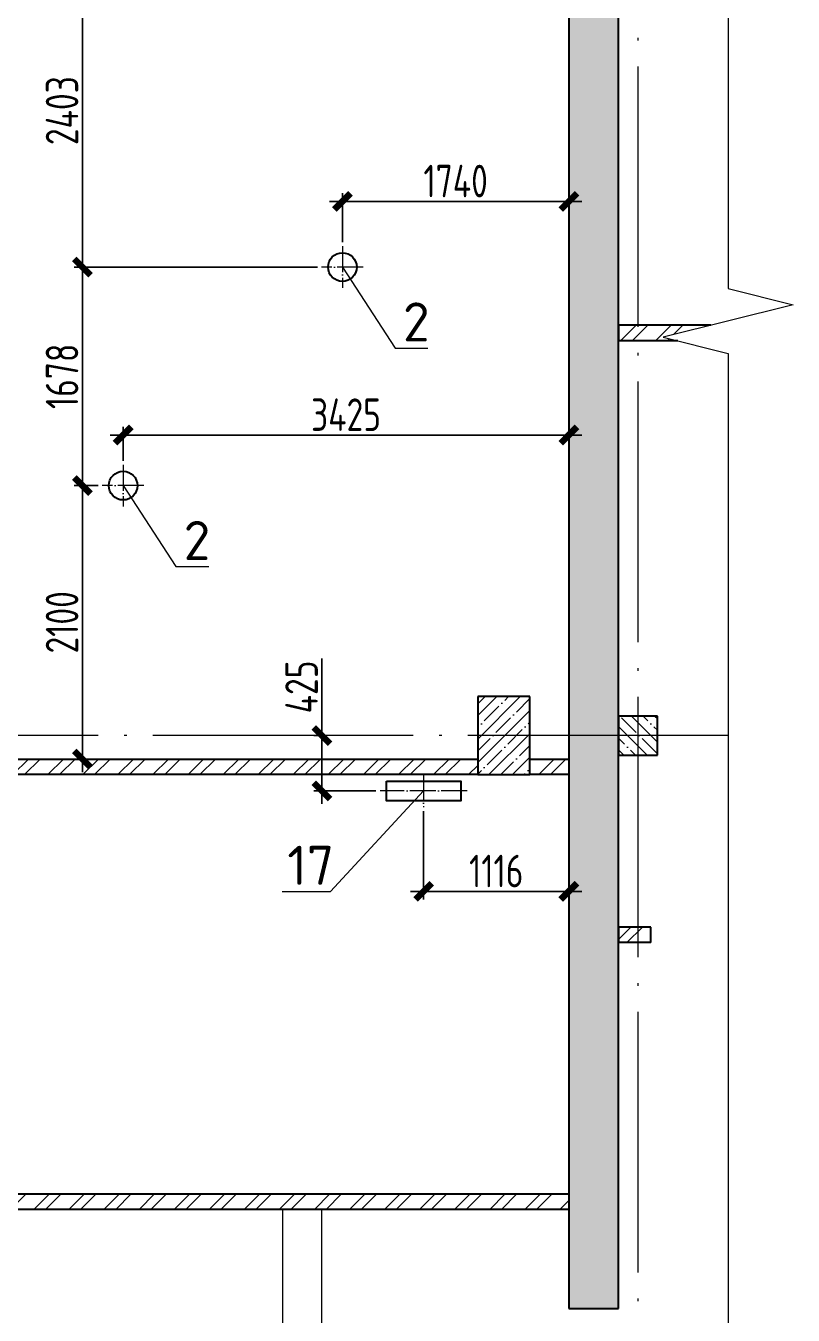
# Model space of a CAD drawing. Extents: x -965262 to 1142518, y -357520 to 71675.
# Drawn here: x 434164 to 440061, y -223052 to -213151 of the extents above; entities that cross this region are included whole.
import ezdxf

# ---------------------------------------------------------------- set-up
doc = ezdxf.new("R2010")
doc.units = 0
doc.header["$LTSCALE"] = 10
doc.linetypes.add('DOTE', pattern=[2.42, 2, -0.2, 0.02, -0.2])
doc.layers.get('0').update_dxf_attribs({"linetype": 'CONTINUOUS', "lineweight": 30})
doc.layers.get('Defpoints').update_dxf_attribs({"linetype": 'CONTINUOUS'})
doc.layers.add('DOTE', color=7, linetype='DOTE', lineweight=9)
doc.styles.add('GOST 2.304', font='isocpeur.ttf', dxfattribs={"width": 0.75, "height": 250})
doc.styles.get("Standard").update_dxf_attribs({"font": 'isocpeur.ttf', "height": 300})
doc.dimstyles.new('SPDS', dxfattribs={"dimscale": 50, "dimtxt": 2.5, "dimasz": 2.5, "dimexe": 1.25, "dimexo": 0.625, "dimtad": 1, "dimdec": 0, "dimrnd": 0.001, "dimtxsty": 'GOST 2.304', "dimblk": 'ARCHTICK', "dimblk1": 'ARCHTICK', "dimblk2": 'ARCHTICK', "dimcen": 2.5, "dimdle": 2, "dimadec": 0, "dimazin": 2, "dimtfac": 0.75, "dimtdec": 4, "dimtmove": 1, "dimatfit": 3, "dimfxl": 1, "dimtolj": 1, "dimarcsym": 0})

# ---------------------------------------------------------------- blocks, each defined once
blk = doc.blocks.new('_ArchTick')
at = {"color": 0, "linetype": 'ByBlock', "lineweight": 0, "const_width": 0.4}
blk.add_lwpolyline([(-0.5, -0.5), (0.5, 0.5)], dxfattribs=at)
blk = doc.blocks.new('*D1967')
at = {"color": 0, "lineweight": -2, "ltscale": 100, "transparency": 16777216}
for p, q in [((437221.2, -219182.1), (437221.2, -219859.7)), ((438337.2, -219766), (438337.2, -219734.7)), ((437121.2, -219797.2), (438437.2, -219797.2))]:
    blk.add_line(p, q, dxfattribs=at)
at = {"layer": 'Defpoints', "color": 0, "lineweight": 15, "ltscale": 100, "transparency": 16777216}
for p in [(437221.2, -219150.9), (438337.2, -219797.2), (438337.2, -219797.2)]:
    blk.add_point(p, dxfattribs=at)
at = {"color": 0, "lineweight": -2, "ltscale": 100, "transparency": 16777216, "xscale": 125, "yscale": 125, "zscale": 125, "rotation": 180}
blk.add_blockref('_ArchTick', (437221.2, -219797.2), dxfattribs=at)
at = {"color": 0, "lineweight": -2, "ltscale": 100, "transparency": 16777216, "xscale": 125, "yscale": 125, "zscale": 125}
blk.add_blockref('_ArchTick', (438337.2, -219797.2), dxfattribs=at)
at = {"color": 0, "lineweight": 15, "ltscale": 100, "transparency": 16777216, "insert": (437779.2, -219641), "char_height": 250, "attachment_point": 5, "style": 'GOST 2.304', "bg_fill": 3, "box_fill_scale": 1.1, "bg_fill_color": 256, "bg_fill_true_color": 13158600, "bg_fill_transparency": 0}
blk.add_mtext('\\A1;1116', dxfattribs=at)
blk = doc.blocks.new('*D1968')
at = {"color": 0, "lineweight": -2, "ltscale": 100, "transparency": 16777216}
for p, q in [((436439.4, -218008.9), (436439.4, -218600.9)), ((436439.4, -219125.9), (436439.4, -218500.9)), ((436408.2, -218600.9), (436376.9, -218600.9)), ((436855, -219025.9), (436376.9, -219025.9))]:
    blk.add_line(p, q, dxfattribs=at)
at = {"layer": 'Defpoints', "color": 0, "lineweight": 15, "ltscale": 100, "transparency": 16777216}
for p in [(436439.4, -218600.9), (436439.4, -218600.9), (436886.2, -219025.9)]:
    blk.add_point(p, dxfattribs=at)
at = {"color": 0, "lineweight": -2, "ltscale": 100, "transparency": 16777216, "xscale": 125, "yscale": 125, "zscale": 125}
for p, rotation in [((436439.4, -218600.9), 90), ((436439.4, -219025.9), 270)]:
    blk.add_blockref('_ArchTick', p, dxfattribs=dict(at, rotation=rotation))
at = {"color": 0, "lineweight": 15, "ltscale": 100, "transparency": 16777216, "insert": (436283.2, -218227.6), "char_height": 250, "attachment_point": 5, "rotation": 90, "style": 'GOST 2.304', "bg_fill": 3, "box_fill_scale": 1.1, "bg_fill_color": 256, "bg_fill_true_color": 13158600, "bg_fill_transparency": 0}
blk.add_mtext('\\A1;425', dxfattribs=at)
blk = doc.blocks.new('*D1970')
at = {"color": 0, "lineweight": -2, "ltscale": 100, "transparency": 16777216}
for p, q in [((436597.2, -214812.6), (436597.2, -214436.8)), ((438337.2, -214468.1), (438337.2, -214436.8)), ((436497.2, -214499.3), (438437.2, -214499.3))]:
    blk.add_line(p, q, dxfattribs=at)
at = {"layer": 'Defpoints', "color": 0, "lineweight": 15, "ltscale": 100, "transparency": 16777216}
for p in [(438337.2, -214499.3), (438337.2, -214499.3), (436597.2, -214843.9)]:
    blk.add_point(p, dxfattribs=at)
at = {"color": 0, "lineweight": -2, "ltscale": 100, "transparency": 16777216, "xscale": 125, "yscale": 125, "zscale": 125, "rotation": 180}
blk.add_blockref('_ArchTick', (436597.2, -214499.3), dxfattribs=at)
at = {"color": 0, "lineweight": -2, "ltscale": 100, "transparency": 16777216, "xscale": 125, "yscale": 125, "zscale": 125}
blk.add_blockref('_ArchTick', (438337.2, -214499.3), dxfattribs=at)
at = {"color": 0, "lineweight": 15, "ltscale": 100, "transparency": 16777216, "insert": (437467.2, -214343.1), "char_height": 250, "attachment_point": 5, "style": 'GOST 2.304', "bg_fill": 3, "box_fill_scale": 1.1, "bg_fill_color": 256, "bg_fill_true_color": 13158600, "bg_fill_transparency": 0}
blk.add_mtext('\\A1;1740', dxfattribs=at)
blk = doc.blocks.new('*D1972')
at = {"color": 0, "lineweight": -2, "ltscale": 100, "transparency": 16777216}
for p, q in [((434812.2, -216293.4), (438437.2, -216293.4)), ((434912.2, -216490.6), (434912.2, -216230.9)), ((438337.2, -216262.2), (438337.2, -216230.9))]:
    blk.add_line(p, q, dxfattribs=at)
at = {"layer": 'Defpoints', "color": 0, "lineweight": 15, "ltscale": 100, "transparency": 16777216}
for p in [(438337.2, -216293.4), (438337.2, -216293.4), (434912.2, -216521.9)]:
    blk.add_point(p, dxfattribs=at)
at = {"color": 0, "lineweight": -2, "ltscale": 100, "transparency": 16777216, "xscale": 125, "yscale": 125, "zscale": 125, "rotation": 180}
blk.add_blockref('_ArchTick', (434912.2, -216293.4), dxfattribs=at)
at = {"color": 0, "lineweight": -2, "ltscale": 100, "transparency": 16777216, "xscale": 125, "yscale": 125, "zscale": 125}
blk.add_blockref('_ArchTick', (438337.2, -216293.4), dxfattribs=at)
at = {"color": 0, "lineweight": 15, "ltscale": 100, "transparency": 16777216, "insert": (436624.7, -216137.2), "char_height": 250, "attachment_point": 5, "style": 'GOST 2.304', "bg_fill": 3, "box_fill_scale": 1.1, "bg_fill_color": 256, "bg_fill_true_color": 13158600, "bg_fill_transparency": 0}
blk.add_mtext('\\A1;3425', dxfattribs=at)
blk = doc.blocks.new('*D1959')
at = {"color": 0, "lineweight": -2, "ltscale": 100, "transparency": 16777216}
for p, q in [((434599.1, -212500.9), (434599.1, -215103.9)), ((434567.8, -212600.9), (434536.6, -212600.9)), ((436406, -215003.9), (434536.6, -215003.9))]:
    blk.add_line(p, q, dxfattribs=at)
at = {"layer": 'Defpoints', "color": 0, "lineweight": 15, "ltscale": 100, "transparency": 16777216}
for p in [(434599.1, -212600.9), (434599.1, -215003.9), (436437.2, -215003.9)]:
    blk.add_point(p, dxfattribs=at)
at = {"color": 0, "lineweight": -2, "ltscale": 100, "transparency": 16777216, "xscale": 125, "yscale": 125, "zscale": 125}
for p, rotation in [((434599.1, -212600.9), 90), ((434599.1, -215003.9), 270)]:
    blk.add_blockref('_ArchTick', p, dxfattribs=dict(at, rotation=rotation))
at = {"color": 0, "lineweight": 15, "ltscale": 100, "transparency": 16777216, "insert": (434442.8, -213802.4), "char_height": 250, "attachment_point": 5, "rotation": 90, "style": 'GOST 2.304', "bg_fill": 3, "box_fill_scale": 1.1, "bg_fill_color": 256, "bg_fill_true_color": 13158600, "bg_fill_transparency": 0}
blk.add_mtext('\\A1;2403', dxfattribs=at)
blk = doc.blocks.new('*D1960')
at = {"color": 0, "lineweight": -2, "ltscale": 100, "transparency": 16777216}
for p, q in [((434599.1, -214903.9), (434599.1, -216781.9)), ((436406, -215003.9), (434536.6, -215003.9)), ((434721, -216681.9), (434536.6, -216681.9))]:
    blk.add_line(p, q, dxfattribs=at)
at = {"layer": 'Defpoints', "color": 0, "lineweight": 15, "ltscale": 100, "transparency": 16777216}
for p in [(436437.2, -215003.9), (434599.1, -216681.9), (434752.2, -216681.9)]:
    blk.add_point(p, dxfattribs=at)
at = {"color": 0, "lineweight": -2, "ltscale": 100, "transparency": 16777216, "xscale": 125, "yscale": 125, "zscale": 125}
for p, rotation in [((434599.1, -215003.9), 90), ((434599.1, -216681.9), 270)]:
    blk.add_blockref('_ArchTick', p, dxfattribs=dict(at, rotation=rotation))
at = {"color": 0, "lineweight": 15, "ltscale": 100, "transparency": 16777216, "insert": (434442.8, -215842.9), "char_height": 250, "attachment_point": 5, "rotation": 90, "style": 'GOST 2.304', "bg_fill": 3, "box_fill_scale": 1.1, "bg_fill_color": 256, "bg_fill_true_color": 13158600, "bg_fill_transparency": 0}
blk.add_mtext('\\A1;1678', dxfattribs=at)
blk = doc.blocks.new('*D1961')
at = {"color": 0, "lineweight": -2, "ltscale": 100, "transparency": 16777216}
for p, q in [((434599.1, -216581.9), (434599.1, -218880.9)), ((434721, -216681.9), (434536.6, -216681.9)), ((434567.8, -218780.9), (434536.6, -218780.9))]:
    blk.add_line(p, q, dxfattribs=at)
at = {"layer": 'Defpoints', "color": 0, "lineweight": 15, "ltscale": 100, "transparency": 16777216}
for p in [(434752.2, -216681.9), (434599.1, -218780.9), (434599.1, -218780.9)]:
    blk.add_point(p, dxfattribs=at)
at = {"color": 0, "lineweight": -2, "ltscale": 100, "transparency": 16777216, "xscale": 125, "yscale": 125, "zscale": 125}
for p, rotation in [((434599.1, -216681.9), 90), ((434599.1, -218780.9), 270)]:
    blk.add_blockref('_ArchTick', p, dxfattribs=dict(at, rotation=rotation))
at = {"color": 0, "lineweight": 15, "ltscale": 100, "transparency": 16777216, "insert": (434442.8, -217731.4), "char_height": 250, "attachment_point": 5, "rotation": 90, "style": 'GOST 2.304', "bg_fill": 3, "box_fill_scale": 1.1, "bg_fill_color": 256, "bg_fill_true_color": 13158600, "bg_fill_transparency": 0}
blk.add_mtext('\\A1;2100', dxfattribs=at)

msp = doc.modelspace()

# ---------------------------------------------------------------- hatches: boundary and pattern name
at = {"lineweight": 15}
h = msp.add_hatch(dxfattribs=at)
h.set_pattern_fill('ANSI35', scale=40)
h.set_pattern_definition([(45, (-2088704.7, -25509.04), (-179.605122, 179.605122), []), (45, (-2088525.1, -25509.04), (-179.605122, 179.605122), [317.5, -63.5, 0, -63.5])])
h.paths.add_polyline_path([(438337.2, -223000.8), (438337.2, -206050.9), (439152.5, -206050.9), (439152.5, -206450.9), (438717.2, -206450.9), (438717.2, -223000.6)])
h.paths.add_polyline_path([(438337.2, -225280.5), (438717.6, -225280.5), (438717.6, -223900.7), (438337.2, -223900.7)])
h.paths.add_polyline_path([(438337.2, -231150.9), (438337.2, -226180.5), (438717.2, -226180.5), (438717.2, -230750.9), (439467.2, -230750.9), (439467.2, -231150.9)])
h = msp.add_hatch(dxfattribs=at)
h.set_pattern_fill('ANSI32', scale=20)
h.set_pattern_definition([(45, (1148980.3, -224380.66), (-134.70384, 134.70384), []), (45, (1149070.1, -224380.66), (-134.70384, 134.70384), [])])
h.paths.add_polyline_path([(408537.2, -220390.9), (407136.8, -220390.9), (407136.8, -220260.9), (407016.8, -220260.9), (407016.8, -220390.9), (402637.2, -220390.9), (402637.2, -220510.9), (408287.2, -220510.9), (408287.2, -220770.9), (408537.2, -220770.9)], flags=17)
h.paths.add_polyline_path([(408537.2, -220390.9), (407137.2, -220390.9), (407137.2, -220260.9), (407017.2, -220260.9), (407017.2, -220390.9), (402637.2, -220390.9), (402637.2, -220510.9), (408287.2, -220510.9), (408287.2, -220770.9), (408537.2, -220770.9)], flags=16)
h.paths.add_polyline_path([(429527.2, -217000.9), (429397.2, -217000.9), (429397.2, -217130.9), (429527.2, -217130.9)], flags=17)
h.paths.add_polyline_path([(429527.2, -217000.9), (429397.2, -217000.9), (429397.2, -217130.9), (429527.2, -217130.9)], flags=16)
h.paths.add_polyline_path([(433857.2, -228080.9), (433737.2, -228080.9), (433737.2, -228370.9), (433857.2, -228370.9)], flags=17)
h.paths.add_polyline_path([(403037.2, -212420.8), (403037.2, -212300.9), (405586.8, -212300.9), (405586.8, -212420.9), (405456.8, -212420.9), (405456.8, -213470.8), (405336.8, -213470.8), (405336.8, -212420.9), (403037.2, -212420.9)])
h.paths.add_polyline_path([(407016.8, -212550.9), (407016.8, -212420.9), (406496.8, -212420.9), (406496.8, -212300.9), (407016.8, -212300.9), (407016.8, -208500.9), (407136.8, -208503.5), (407136.8, -208630.9), (407266.8, -208630.9), (407266.8, -208750.9), (407136.8, -208750.9), (407136.8, -212550.9), (407016.8, -212550.9)])
h.paths.add_polyline_path([(407016.8, -213470.8), (407016.8, -213090.9), (407136.8, -213090.9), (407136.8, -213470.8)])
h.paths.add_polyline_path([(407016.8, -214760.7), (407016.8, -214380.8), (407136.8, -214380.8), (407136.8, -214760.7), (407016.8, -214760.7)])
h.paths.add_polyline_path([(402637.2, -215550.9), (402637.2, -215430.9), (405336.8, -215430.9), (405336.8, -214380.8), (405456.8, -214380.8), (405456.8, -215430.7), (405586.8, -215430.9), (405586.8, -215550.8), (402637.2, -215550.8)])
h.paths.add_polyline_path([(407016.8, -215680.8), (407016.8, -215550.8), (406497.1, -215550.8), (406497.1, -215430.9), (407016.8, -215430.9), (407016.8, -215300.7), (407136.8, -215300.7), (407136.8, -215680.8), (407016.8, -215680.8)])
h.paths.add_polyline_path([(406886.8, -218160.7), (406886.8, -217780.7), (407136.8, -217780.7), (407136.8, -218160.7)])
h.paths.add_polyline_path([(402637.2, -220510.9), (402637.2, -220390.9), (407017.7, -220390.9), (407017.7, -220260.9), (407136.8, -220260.6), (407137.7, -220390.9), (408537.2, -220390.9), (408537.2, -220770.9), (408287.2, -220770.9), (408287.2, -220510.9), (402637.2, -220510.9)])
h.paths.add_polyline_path([(403036.8, -224500.9), (403037.2, -224380.9), (408137.2, -224380.9), (408137.2, -224500.9), (403037.2, -224500.9)])
h.paths.add_polyline_path([(408287.2, -224300.9), (408287.2, -223780.9), (408537.2, -223780.9), (408537.2, -224300.9)])
h.paths.add_polyline_path([(407016.8, -207300.9), (407016.8, -206600.9), (407136.8, -206600.9), (407136.8, -207300.9)])
h.paths.add_polyline_path([(408176.8, -208750.9), (408176.8, -208630.9), (408592.3, -208630.9), (408592.3, -208750.9)])
h.paths.add_polyline_path([(411082.3, -208750.9), (411082.3, -208630.9), (411589.7, -208630.9), (411592.2, -208750.9)])
h.paths.add_polyline_path([(414082.3, -208750.9), (414082.3, -208630.9), (414592.2, -208630.9), (414592.2, -208750.9)])
h.paths.add_polyline_path([(417082.3, -208750.9), (417082.3, -208630.9), (417592.2, -208630.9), (417592.2, -208750.9)])
h.paths.add_polyline_path([(420082.3, -208750.9), (420082.3, -208630.9), (420592.2, -208630.9), (420592.2, -208750.9)])
h.paths.add_polyline_path([(423082.3, -208750.9), (423082.3, -208630.9), (423592.2, -208630.9), (423592.2, -208750.9)])
h.paths.add_polyline_path([(426082.3, -208750.9), (426082.3, -208630.9), (426592.2, -208630.9), (426592.2, -208750.9)])
h.paths.add_polyline_path([(429147.2, -208750.9), (429147.2, -208630.9), (429527.2, -208630.9), (429527.2, -208750.9), (429397.2, -208750.9), (429397.2, -209010.9), (429277.2, -209010.9), (429277.2, -208750.9)])
h.paths.add_polyline_path([(432082.3, -208750.9), (432082.3, -208630.9), (432592.2, -208630.9), (432592.2, -208750.9)])
h.paths.add_polyline_path([(435147.2, -208750.9), (435147.2, -208630.9), (438337.2, -208630.9), (438337.2, -208750.9)])
h.paths.add_polyline_path([(429277.2, -211505.9), (429277.2, -211125.9), (429527.2, -211125.9), (429527.2, -211505.9)])
h.paths.add_polyline_path([(429277.2, -214000.9), (429277.2, -213620.9), (429527.2, -213620.9), (429527.2, -214000.9)])
h.paths.add_polyline_path([(429277.2, -217380.9), (429277.2, -217000.9), (429527.2, -217000.9), (429527.2, -217250.9), (429397.2, -217250.9), (429397.2, -217380.9)])
h.paths.add_polyline_path([(430577.2, -217250.9), (430577.2, -217130.9), (430957.2, -217130.9), (430957.2, -217250.9)])
h.paths.add_polyline_path([(432007.2, -217250.9), (432007.2, -217130.9), (432257.2, -217130.9), (432257.2, -218300.9), (432137.2, -218300.9), (432137.2, -217250.9)])
h.paths.add_polyline_path([(432537.2, -218900.9), (432537.2, -218780.9), (437637.2, -218780.9), (437637.2, -218900.9)])
h.paths.add_polyline_path([(438037.2, -218900.9), (438037.2, -218780.9), (438337.2, -218780.9), (438337.2, -218900.9)])
h.paths.add_polyline_path([(432007.2, -222240.9), (432007.2, -222120.9), (432137.2, -222120.9), (432137.2, -220965.9), (432257.2, -220965.9), (432257.2, -222120.9), (438337.2, -222120.9), (438337.2, -222240.9)])
h.paths.add_polyline_path([(432137.2, -220055.9), (432137.2, -218900.9), (432257.2, -218900.9), (432257.2, -220055.9)])
h.paths.add_polyline_path([(429277.2, -219875.9), (429277.2, -219495.9), (429527.2, -219495.9), (429527.2, -219875.9)])
h.paths.add_polyline_path([(429277.2, -222240.9), (429277.2, -221990.9), (429397.2, -221990.9), (429397.2, -222120.9), (431097.2, -222120.9), (431097.2, -222240.9)])
h.paths.add_polyline_path([(438037.2, -224420.9), (438037.3, -224300.9), (438337.2, -224300.9), (438337.2, -224420.9), (438037.2, -224420.9)])
h.paths.add_polyline_path([(438037.2, -224900.9), (438037.2, -224780.9), (438337.2, -224780.9), (438337.3, -224900.9), (438037.3, -224900.9)])
h.paths.add_polyline_path([(433737.2, -228370.9), (433737.2, -225060.9), (436437.2, -225060.9), (436437.2, -226280.9), (438337.2, -226280.9), (438337.2, -226400.9), (436317.2, -226400.9), (436317.2, -225180.9), (433857.2, -225180.9), (433857.2, -228370.9)])
h.paths.add_polyline_path([(431756.8, -229530.9), (431756.8, -229410.9), (433737.2, -229410.9), (433737.2, -229280.9), (433857.2, -229280.9), (433857.2, -229530.9), (431756.8, -229530.9)])
h.paths.add_polyline_path([(431636.8, -230600.9), (431636.8, -229790.9), (431756.8, -229790.9), (431756.8, -230600.9)])
h.paths.add_polyline_path([(407017.7, -220390.9), (407017.2, -220390.9), (407017.2, -220260.9), (407017.7, -220260.9)], flags=16)
h.paths.add_polyline_path([(407137.7, -220390.9), (407137.2, -220390.9), (407137.2, -220260.9), (407137.7, -220260.9)], flags=16)
h.paths.add_polyline_path([(433857.2, -228080.9), (433737.2, -228080.9), (433737.2, -228070.9), (433857.2, -228070.9)], flags=17)
h = msp.add_hatch(dxfattribs=at)
h.set_pattern_fill('ANSI32', scale=20)
h.set_pattern_definition([(45, (439323.4, -215519.13), (-134.704, 134.704), []), (45, (439413.21, -215519.13), (-134.704, 134.704), [])])
h.paths.add_polyline_path([(439560.9, -215450.9), (439426.9, -215450.9), (439060.9, -215542.4), (439174.9, -215570.9), (439560.9, -215570.9)], flags=17)
h.paths.add_polyline_path([(438967.2, -220070.9), (438967.2, -220190.9)], flags=17)
h.paths.add_polyline_path([(439560.9, -224600.9), (439560.9, -224660.9)], flags=17)
h.paths.add_polyline_path([(439560.9, -224540.9), (439560.9, -224600.9)], flags=17)
h.paths.add_polyline_path([(439560.9, -224660.9), (439017.2, -224660.9), (439017.2, -224540.9), (439560.9, -224540.9)])
h.paths.add_polyline_path([(438967.2, -220190.9), (438717.2, -220190.9), (438717.2, -220070.9), (438967.2, -220070.9)])
h.paths.add_polyline_path([(438967.2, -220190.9), (438967.2, -220070.9)], flags=17)
h.paths.add_polyline_path([(439560.9, -215570.9), (438717.2, -215570.9), (438717.2, -215450.9), (439560.9, -215450.9)])
h.paths.add_polyline_path([(439560.9, -211340.9), (438717.2, -211340.9), (438717.2, -211220.9), (439560.9, -211220.9)])
h = msp.add_hatch(dxfattribs=at)
h.set_pattern_fill('ANSI35', scale=20, style=0)
h.set_pattern_definition([(45, (347794.75, -221720.88), (-89.80256, 89.80256), []), (45, (347884.56, -221720.88), (-89.80256, 89.80256), [158.75, -31.75, 0, -31.75])])
h.paths.add_polyline_path([(438037.2, -218300.9), (437637.2, -218300.9), (437637.2, -218900.9), (438037.2, -218900.9)])
h = msp.add_hatch(dxfattribs=at)
h.set_pattern_fill('ANSI35', scale=20, angle=90, style=0)
h.set_pattern_definition([(135, (347794.75, -221720.88), (-89.80256, -89.80256), []), (135, (347794.75, -221631.08), (-89.80256, -89.80256), [158.75, -31.75, 0, -31.75])])
h.paths.add_polyline_path([(438867.2, -218450.9), (438717.2, -218450.9), (438717.2, -218600.9), (438867.2, -218600.9)])
h.paths.add_polyline_path([(438867.2, -218600.9), (438717.2, -218600.9), (438717.2, -218750.9), (438867.2, -218750.9)])
h.paths.add_polyline_path([(439017.2, -218600.9), (438867.2, -218600.9), (438867.2, -218750.9), (439017.2, -218750.9)])
h.paths.add_polyline_path([(439017.2, -218450.9), (438867.2, -218450.9), (438867.2, -218600.9), (439017.2, -218600.9)])

# ---------------------------------------------------------------- linework, layer by layer
at = {"color": 5, "lineweight": 15, "ltscale": 10, "extrusion": (1, 0, 0)}
for p, q in [((439560.9, -201363.1, 13061.6), (439560.9, -215167.4, 13061.6)), ((439560.9, -215667.4, 13061.6), (439560.9, -231471.6, 13061.6))]:
    msp.add_line(p, q, dxfattribs=at)
at = {"color": 7, "lineweight": 30}
for p, q in [((438337.2, -206050.9, 11253.1), (438337.2, -223000.8, 11253.1)), ((438717.2, -223000.6, 11253.1), (438717.2, -206450.9, 11253.1)), ((437637.2, -218300.9, 11253.1), (437637.2, -218900.9, 11253.1)), ((438037.2, -218300.9, 11253.1), (437637.2, -218300.9, 11253.1)), ((438037.2, -218900.9, 11253.1), (438037.2, -218300.9, 11253.1)), ((438717.2, -218450.9, 11253.1), (438717.2, -218750.9, 11253.1)), ((439017.2, -218450.9, 11253.1), (438717.2, -218450.9, 11253.1)), ((439017.2, -218750.9, 11253.1), (439017.2, -218450.9, 11253.1)), ((438717.2, -218750.9, 11253.1), (439017.2, -218750.9, 11253.1)), ((437637.2, -218900.9, 11253.1), (438037.2, -218900.9, 11253.1))]:
    msp.add_line(p, q, dxfattribs=at)
at = {"lineweight": 15, "ltscale": 100}
msp.add_line((436597.2, -215003.9, 9801.8), (437002.6, -215625.1), dxfattribs=at)
at = {"color": 7}
for p, q in [((439426.9, -215450.9, 11253.1), (438717.2, -215450.9, 11253.1)), ((438717.2, -215450.9, 11253.1), (438717.2, -215570.9, 11253.1)), ((439174.9, -215570.9, 11253.1), (438717.2, -215570.9, 11253.1)), ((432537.2, -218780.9, 11253.1), (437637.2, -218780.9, 11253.1)), ((437637.2, -218780.9, 11253.1), (437637.2, -218900.9, 11253.1)), ((438037.2, -218780.9, 11253.1), (438337.2, -218780.9, 11253.1)), ((438037.2, -218900.9, 11253.1), (438037.2, -218780.9, 11253.1)), ((438337.2, -218780.9, 11253.1), (438337.2, -218900.9, 11253.1)), ((437637.2, -218900.9, 11253.1), (432537.2, -218900.9, 11253.1)), ((438037.2, -218900.9, 11253.1), (438037.2, -218900.9, 11253.1)), ((438337.2, -218900.9, 11253.1), (438037.2, -218900.9, 11253.1)), ((438967.2, -220070.9, 11253.1), (438717.2, -220070.9, 11253.1)), ((438717.2, -220070.9, 11253.1), (438717.2, -220190.9, 11253.1)), ((438967.2, -220190.9, 11253.1), (438967.2, -220070.9, 11253.1)), ((438967.2, -220190.9, 11253.1), (438717.2, -220190.9, 11253.1)), ((432257.2, -222120.9, 11253.1), (438337.2, -222120.9, 11253.1)), ((438337.2, -222120.9, 11253.1), (438337.2, -222240.9, 11253.1)), ((438337.2, -222240.9, 11253.1), (432007.2, -222240.9, 11253.1)), ((438337.2, -222240.9, 11253.1), (438337.2, -222240.9, 11253.1)), ((438337.2, -223000.8, 11253.1), (438717.2, -223000.6, 11253.1))]:
    msp.add_line(p, q, dxfattribs=at)
at = {"color": 7, "lineweight": 15}
for p, q in [((436136.8, -222240.9, 11253.1), (436136.8, -225061.4, 11253.1)), ((436436.8, -222240.9, 11253.1), (436436.8, -225061.4, 11253.1))]:
    msp.add_line(p, q, dxfattribs=at)
at = {"color": 5, "lineweight": 15, "ltscale": 10, "elevation": 13061.6}
for points in [[(439560.9, -215167.4), (440060.9, -215292.4)], [(440060.9, -215292.4), (439060.9, -215542.4)], [(439060.9, -215542.4), (439560.9, -215667.4)]]:
    msp.add_lwpolyline(points, dxfattribs=at)
at = {"lineweight": 15, "ltscale": 100, "extrusion": (0, 1, 0)}
for points, elevation in [([(-437002.6, 0), (-437254.5, 0)], -215625.1), ([(-435317.6, 0), (-435569.5, 0)], -217303.1), ([(-436134.8, 0), (-436504.3, 9801.8)], -219797.2)]:
    msp.add_lwpolyline(points, dxfattribs=dict(at, elevation=elevation))
at = {"color": 5, "ltscale": 100, "elevation": 9801.8}
msp.add_lwpolyline([(436936.2, -218950.9), (437506.2, -218950.9), (437506.2, -219100.9), (436936.2, -219100.9)], close=True, dxfattribs=at)
at = {"color": 5, "ltscale": 100}
for centre in [(436597.2, -215003.9, 9801.8), (434912.2, -216681.9, 9801.8)]:
    msp.add_circle(centre, 110, dxfattribs=at)
at = {"layer": 'DOTE', "color": 7, "ltscale": 100, "extrusion": (0, -1, 0)}
for p, q in [((438337.2, -201363.1, 9801.8), (438337.2, -232351.2, 9801.8)), ((438867.2, -201363.1, 9801.8), (438867.2, -232351.2, 9801.8))]:
    msp.add_line(p, q, dxfattribs=at)
at = {"layer": 'DOTE', "color": 7, "ltscale": 100}
msp.add_line((439560.9, -218600.9, 9801.8), (400589, -218600.9, 9801.8), dxfattribs=at)

# ---------------------------------------------------------------- texts
at = {"lineweight": 15, "ltscale": 100, "char_height": 300, "width": 815.97, "attachment_point": 1}
for s, insert in [('2', (437062.2, -215275.1, 9801.8)), ('2', (435377.2, -216953.1, 9801.8)), ('17', (436173.7, -219447.2, 9801.8))]:
    msp.add_mtext(s, dxfattribs=dict(at, insert=insert))

# ---------------------------------------------------------------- next in the draw order: dimensions: what is measured, and where the dimension line sits
at = {"lineweight": 15, "ltscale": 100}
dim = msp.add_linear_dim(base=(434599.1, -215003.9, 9801.8), p1=(434599.1, -212600.9, 9801.8), p2=(436437.2, -215003.9, 9801.8), angle=90, dimstyle='SPDS', override={"dimfxl": 1.25, "dimtfill": 1, "dimtfillclr": 256}, dxfattribs=at)
dim.commit()
dim.dimension.update_dxf_attribs({"geometry": '*D1959', "text_midpoint": (434442.8, -213802.4, 9801.8)})
for base, p1, p2, picture, middle in [((438337.2, -214499.3, 9801.8), (436597.2, -214843.9, 9801.8), (438337.2, -214499.3, 9801.8), '*D1970', (437467.2, -214343.1, 9801.8)), ((438337.2, -216293.4, 9801.8), (434912.2, -216521.9, 9801.8), (438337.2, -216293.4, 9801.8), '*D1972', (436624.7, -216137.2, 9801.8)), ((438337.2, -219797.2, 9801.8), (437221.2, -219150.9, 9801.8), (438337.2, -219797.2, 9801.8), '*D1967', (437779.2, -219641, 9801.8))]:
    dim = msp.add_linear_dim(base=base, p1=p1, p2=p2, dimstyle='SPDS', override={"dimfxl": 1.25, "dimtfill": 1, "dimtfillclr": 256}, dxfattribs=at)
    dim.commit()
    dim.dimension.update_dxf_attribs({"geometry": picture, "text_midpoint": middle})
dim = msp.add_linear_dim(base=(436439.4, -218600.9, 9801.8), p1=(436886.2, -219025.9, 9801.8), p2=(436439.4, -218600.9, 9801.8), angle=90, dimstyle='SPDS', override={"dimfxl": 1.25, "dimtfill": 1, "dimtfillclr": 256}, dxfattribs=at)
dim.commit()
dim.dimension.update_dxf_attribs({"geometry": '*D1968', "text_midpoint": (436439.4, -218227.6, 9801.8), "dimtype": 160})

# ---------------------------------------------------------------- next in the draw order: linework, layer by layer
msp.add_line((436504.3, -219797.2, 9801.8), (437221.2, -219025.9, 9801.8), dxfattribs=at)
at = {"layer": 'DOTE', "color": 7, "ltscale": 10}
for p, q in [((436597.2, -214843.9, 9801.8), (436597.2, -215163.9, 9801.8)), ((437221.2, -218900.9, 9801.8), (437221.2, -219150.9, 9801.8)), ((437556.2, -219025.9, 9801.8), (436886.2, -219025.9, 9801.8))]:
    msp.add_line(p, q, dxfattribs=at)

# ---------------------------------------------------------------- next in the draw order: dimensions: what is measured, and where the dimension line sits
at = {"lineweight": 15, "ltscale": 100}
dim = msp.add_linear_dim(base=(434599.1, -216681.9, 9801.8), p1=(436437.2, -215003.9, 9801.8), p2=(434752.2, -216681.9, 9801.8), angle=90, dimstyle='SPDS', override={"dimfxl": 1.25, "dimtfill": 1, "dimtfillclr": 256}, dxfattribs=at)
dim.commit()
dim.dimension.update_dxf_attribs({"geometry": '*D1960', "text_midpoint": (434442.8, -215842.9, 9801.8)})

# ---------------------------------------------------------------- next in the draw order: linework, layer by layer
msp.add_line((434912.2, -216681.9, 9801.8), (435317.6, -217303.1), dxfattribs=at)
at = {"layer": 'DOTE', "color": 7, "ltscale": 10}
for p, q in [((436757.2, -215003.9, 9801.8), (436437.2, -215003.9, 9801.8)), ((434912.2, -216521.9, 9801.8), (434912.2, -216841.9, 9801.8))]:
    msp.add_line(p, q, dxfattribs=at)

# ---------------------------------------------------------------- next in the draw order: dimensions: what is measured, and where the dimension line sits
at = {"lineweight": 15, "ltscale": 100}
dim = msp.add_linear_dim(base=(434599.1, -218780.9, 9801.8), p1=(434752.2, -216681.9, 9801.8), p2=(434599.1, -218780.9, 9801.8), angle=90, text='2100', dimstyle='SPDS', override={"dimfxl": 1.25, "dimtfill": 1, "dimtfillclr": 256}, dxfattribs=at)
dim.commit()
dim.dimension.update_dxf_attribs({"geometry": '*D1961', "text_midpoint": (434442.8, -217731.4, 9801.8)})

# ---------------------------------------------------------------- next in the draw order: linework, layer by layer
at = {"layer": 'DOTE', "color": 7, "ltscale": 10}
msp.add_line((435072.2, -216681.9, 9801.8), (434752.2, -216681.9, 9801.8), dxfattribs=at)

doc.saveas('drawing.dxf')
